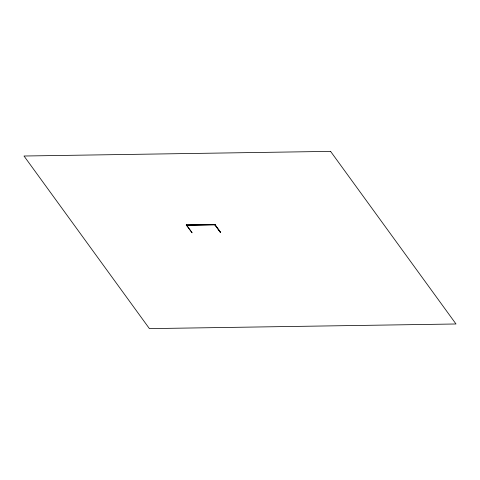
<?xml version="1.0" encoding="UTF-8"?>
<svg xmlns="http://www.w3.org/2000/svg" width="480" height="480" viewBox="0 0 480 480"><rect width="100%" height="100%" fill="white"/><g stroke="black" fill="none" stroke-linecap="round" stroke-linejoin="round"><path stroke-width="0.72" d="M186.444 225.066L214.926 224.754L186.3 225.228M186.336 225.144L192.102 232.818L186.558 224.964M220.362 232.212L214.692 224.538M215.028 224.61L215.172 224.646M220.494 232.362L215.484 225.24M218.7 229.656L218.79 229.782M219.156 230.292L219.3 230.328M220.272 232.212L220.53 232.182M186.18 225L214.548 224.568M214.932 224.712L215.448 225.414M214.842 224.712L220.416 232.392M330.582 151.374L24 156.018L149.418 328.626L456 323.982L330.582 151.374"/></g></svg>
